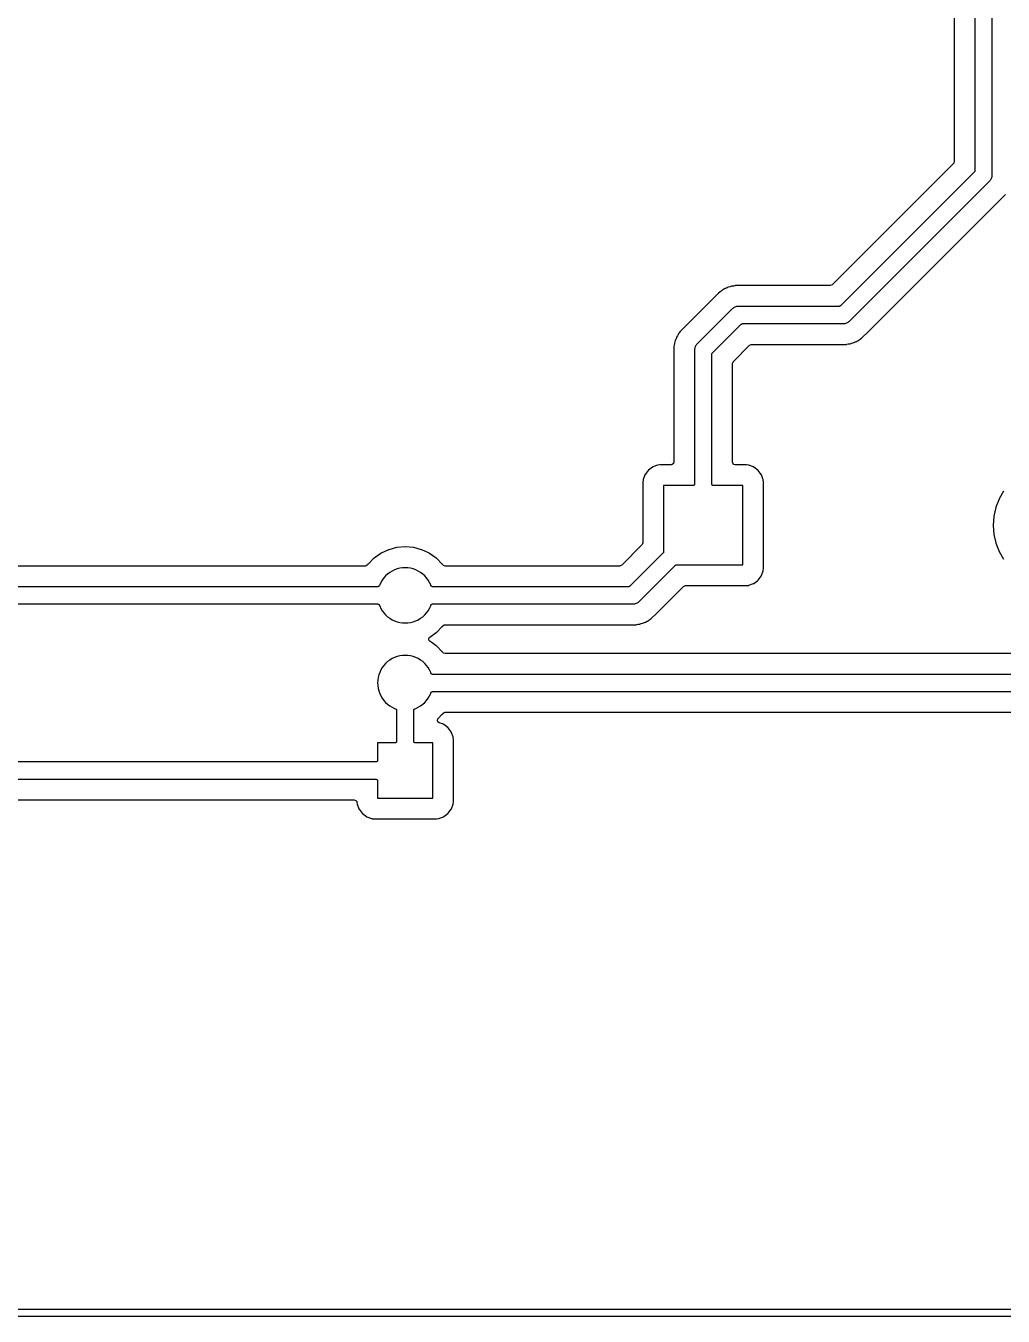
# Model space of a CAD drawing. Header units: metres. Extents: x -562 to 687, y -412 to 337.
# Drawn here: x -278.9 to 4.3, y -411.6 to -37.5 of the extents above; entities that cross this region are included whole.
import ezdxf

# ---------------------------------------------------------------- set-up
doc = ezdxf.new("R2010")
doc.units = ezdxf.units.M

msp = doc.modelspace()

# ---------------------------------------------------------------- linework, layer by layer
for points in [[(-560.13, 333.75), (-560.13, -408.85), (-560.06, -409.18), (-559.78, -409.5), (-559.32, -409.64), (683.17, -409.64), (683.51, -409.57), (683.83, -409.29), (683.97, -408.83), (683.98, -402.45), (685.36, 333.76), (685.29, 334.1), (685.01, 334.42), (684.55, 334.56), (-559.34, 334.56), (-559.68, 334.49), (-560, 334.21), (-560.13, 333.75)], [(-325.06, -205.16), (-176.92, -205.16), (-176.91, -205.16), (-176.89, -205.16), (-176.88, -205.16), (-176.87, -205.16), (-176.86, -205.16), (-176.85, -205.17), (-176.83, -205.17), (-176.82, -205.17), (-176.81, -205.17), (-176.8, -205.18), (-176.79, -205.18), (-176.78, -205.18), (-176.77, -205.18), (-176.75, -205.19), (-176.74, -205.19), (-176.73, -205.2), (-176.72, -205.2), (-176.71, -205.21), (-176.7, -205.21), (-176.69, -205.22), (-176.68, -205.22), (-176.67, -205.23), (-176.66, -205.23), (-176.65, -205.24), (-176.64, -205.25), (-176.63, -205.25), (-176.62, -205.26), (-176.61, -205.27), (-176.6, -205.27), (-176.59, -205.28), (-176.58, -205.29), (-176.57, -205.3), (-176.57, -205.31), (-176.56, -205.31), (-176.55, -205.32), (-176.54, -205.33), (-176.53, -205.34), (-176.53, -205.35), (-176.52, -205.36), (-176.51, -205.37), (-176.51, -205.38), (-176.5, -205.39), (-176.49, -205.4), (-176.49, -205.41), (-176.48, -205.42), (-176.47, -205.43), (-176.47, -205.44), (-176.46, -205.45), (-176.46, -205.46), (-176.45, -205.47), (-176.45, -205.48), (-176.45, -205.49), (-176.36, -205.72), (-176.03, -206.43), (-175.63, -207.1), (-175.16, -207.73), (-174.63, -208.32), (-174.05, -208.84), (-173.42, -209.31), (-172.74, -209.71), (-172.04, -210.05), (-171.3, -210.31), (-170.53, -210.51), (-169.76, -210.62), (-168.97, -210.66), (-168.19, -210.62), (-167.41, -210.51), (-166.65, -210.31), (-165.91, -210.05), (-165.2, -209.71), (-164.53, -209.31), (-163.9, -208.84), (-163.32, -208.32), (-162.79, -207.73), (-162.32, -207.1), (-161.92, -206.43), (-161.58, -205.72), (-161.5, -205.49), (-161.5, -205.48), (-161.49, -205.47), (-161.49, -205.46), (-161.48, -205.45), (-161.48, -205.44), (-161.47, -205.43), (-161.47, -205.42), (-161.46, -205.41), (-161.46, -205.4), (-161.45, -205.39), (-161.44, -205.38), (-161.44, -205.37), (-161.43, -205.36), (-161.42, -205.35), (-161.41, -205.34), (-161.41, -205.33), (-161.4, -205.32), (-161.39, -205.31), (-161.38, -205.31), (-161.37, -205.3), (-161.37, -205.29), (-161.36, -205.28), (-161.35, -205.27), (-161.34, -205.27), (-161.33, -205.26), (-161.32, -205.25), (-161.31, -205.25), (-161.3, -205.24), (-161.29, -205.23), (-161.28, -205.23), (-161.27, -205.22), (-161.26, -205.22), (-161.25, -205.21), (-161.24, -205.21), (-161.23, -205.2), (-161.22, -205.2), (-161.2, -205.19), (-161.19, -205.19), (-161.18, -205.18), (-161.17, -205.18), (-161.16, -205.18), (-161.15, -205.18), (-161.14, -205.17), (-161.12, -205.17), (-161.11, -205.17), (-161.1, -205.17), (-161.09, -205.16), (-161.08, -205.16), (-161.07, -205.16), (-161.05, -205.16), (-161.04, -205.16), (-161.03, -205.16), (-102.95, -205.16), (-102.69, -205.15), (-102.45, -205.11), (-102.21, -205.05), (-101.98, -204.97), (-101.76, -204.87), (-101.54, -204.74), (-101.35, -204.59), (-101.16, -204.42), (-90.72, -193.99), (-90.71, -193.98), (-90.71, -193.97), (-90.7, -193.96), (-90.69, -193.95), (-90.68, -193.95), (-90.67, -193.94), (-90.66, -193.93), (-90.65, -193.92), (-90.64, -193.92), (-90.63, -193.91), (-90.62, -193.9), (-90.6, -193.9), (-90.59, -193.89), (-90.58, -193.89), (-90.57, -193.88), (-90.56, -193.88), (-90.55, -193.87), (-90.54, -193.87), (-90.53, -193.87), (-90.51, -193.86), (-90.5, -193.86), (-90.49, -193.85), (-90.48, -193.85), (-90.47, -193.85), (-90.45, -193.85), (-90.44, -193.85), (-90.43, -193.84), (-90.42, -193.84), (-90.41, -193.84), (-90.39, -193.84), (-90.38, -193.84), (-90.37, -193.84), (-71.11, -193.84), (-71.11, -170.84), (-79.61, -170.84), (-79.62, -170.84), (-79.64, -170.84), (-79.65, -170.84), (-79.66, -170.84), (-79.67, -170.84), (-79.69, -170.83), (-79.7, -170.83), (-79.71, -170.83), (-79.72, -170.83), (-79.73, -170.83), (-79.75, -170.82), (-79.76, -170.82), (-79.77, -170.81), (-79.78, -170.81), (-79.79, -170.81), (-79.8, -170.8), (-79.82, -170.8), (-79.83, -170.79), (-79.84, -170.79), (-79.85, -170.78), (-79.86, -170.78), (-79.87, -170.77), (-79.88, -170.76), (-79.89, -170.76), (-79.9, -170.75), (-79.91, -170.74), (-79.92, -170.73), (-79.93, -170.73), (-79.94, -170.72), (-79.95, -170.71), (-79.96, -170.7), (-79.97, -170.69), (-79.97, -170.68), (-79.98, -170.68), (-79.99, -170.67), (-80, -170.66), (-80.01, -170.65), (-80.01, -170.64), (-80.02, -170.63), (-80.03, -170.62), (-80.03, -170.61), (-80.04, -170.6), (-80.05, -170.59), (-80.05, -170.58), (-80.06, -170.56), (-80.06, -170.55), (-80.07, -170.54), (-80.07, -170.53), (-80.08, -170.52), (-80.08, -170.51), (-80.09, -170.5), (-80.09, -170.49), (-80.09, -170.47), (-80.1, -170.46), (-80.1, -170.45), (-80.1, -170.44), (-80.11, -170.43), (-80.11, -170.41), (-80.11, -170.4), (-80.11, -170.39), (-80.11, -170.38), (-80.11, -170.36), (-80.11, -170.35), (-80.11, -170.34), (-80.11, -132.78), (-80.11, -132.77), (-80.11, -132.76), (-80.11, -132.75), (-80.11, -132.73), (-80.11, -132.72), (-80.11, -132.71), (-80.11, -132.7), (-80.1, -132.69), (-80.1, -132.67), (-80.1, -132.66), (-80.09, -132.65), (-80.09, -132.64), (-80.09, -132.63), (-80.08, -132.61), (-80.08, -132.6), (-80.07, -132.59), (-80.07, -132.58), (-80.06, -132.57), (-80.06, -132.56), (-80.05, -132.55), (-80.05, -132.54), (-80.04, -132.53), (-80.03, -132.52), (-80.03, -132.51), (-80.02, -132.5), (-80.01, -132.49), (-80.01, -132.48), (-80, -132.47), (-79.99, -132.46), (-79.98, -132.45), (-79.97, -132.44), (-79.97, -132.43), (-71.56, -124.03), (-71.56, -124.02), (-71.55, -124.01), (-71.54, -124), (-71.53, -123.99), (-71.52, -123.99), (-71.51, -123.98), (-71.5, -123.97), (-71.49, -123.97), (-71.48, -123.96), (-71.47, -123.95), (-71.46, -123.95), (-71.45, -123.94), (-71.44, -123.93), (-71.42, -123.93), (-71.41, -123.92), (-71.4, -123.92), (-71.39, -123.92), (-71.38, -123.91), (-71.37, -123.91), (-71.36, -123.9), (-71.34, -123.9), (-71.33, -123.9), (-71.32, -123.89), (-71.31, -123.89), (-71.3, -123.89), (-71.28, -123.89), (-71.27, -123.89), (-71.26, -123.88), (-71.25, -123.88), (-71.24, -123.88), (-71.22, -123.88), (-71.21, -123.88), (-41.99, -123.88), (-41.73, -123.87), (-41.49, -123.83), (-41.25, -123.77), (-41.02, -123.69), (-40.8, -123.59), (-40.58, -123.46), (-40.39, -123.31), (-40.2, -123.14), (0.43, -82.52), (0.6, -82.33), (0.75, -82.13), (0.87, -81.92), (0.98, -81.7), (1.06, -81.47), (1.12, -81.23), (1.15, -80.99), (1.17, -80.73), (1.17, 31.01)], [(-3.84, 29.78), (-3.84, -79.5), (-3.84, -79.51), (-3.84, -79.52), (-3.84, -79.53), (-3.84, -79.55), (-3.84, -79.56), (-3.84, -79.57), (-3.84, -79.58), (-3.85, -79.59), (-3.85, -79.61), (-3.85, -79.62), (-3.85, -79.63), (-3.86, -79.64), (-3.86, -79.65), (-3.86, -79.67), (-3.87, -79.68), (-3.87, -79.69), (-3.88, -79.7), (-3.88, -79.71), (-3.89, -79.72), (-3.89, -79.73), (-3.9, -79.74), (-3.91, -79.75), (-3.91, -79.76), (-3.92, -79.77), (-3.93, -79.78), (-3.93, -79.79), (-3.94, -79.8), (-3.95, -79.81), (-3.96, -79.82), (-3.96, -79.83), (-3.97, -79.84), (-3.98, -79.85), (-42.86, -118.73), (-42.87, -118.74), (-42.88, -118.75), (-42.89, -118.76), (-42.9, -118.77), (-42.91, -118.77), (-42.92, -118.78), (-42.93, -118.79), (-42.94, -118.79), (-42.95, -118.8), (-42.96, -118.81), (-42.97, -118.81), (-42.98, -118.82), (-42.99, -118.83), (-43, -118.83), (-43.01, -118.84), (-43.03, -118.84), (-43.04, -118.84), (-43.05, -118.85), (-43.06, -118.85), (-43.07, -118.86), (-43.08, -118.86), (-43.1, -118.86), (-43.11, -118.87), (-43.12, -118.87), (-43.13, -118.87), (-43.14, -118.87), (-43.16, -118.87), (-43.17, -118.88), (-43.18, -118.88), (-43.19, -118.88), (-43.2, -118.88), (-43.22, -118.88), (-72.44, -118.88), (-72.7, -118.89), (-72.94, -118.93), (-73.18, -118.99), (-73.41, -119.07), (-73.63, -119.17), (-73.84, -119.3), (-74.04, -119.45), (-74.23, -119.62), (-84.37, -129.76), (-84.55, -129.95), (-84.69, -130.15), (-84.82, -130.36), (-84.87, -130.46), (-84.92, -130.58), (-85.01, -130.81), (-85.07, -131.05), (-85.1, -131.29), (-85.12, -131.55), (-85.12, -170.34), (-85.12, -170.35), (-85.12, -170.36), (-85.12, -170.38), (-85.12, -170.39), (-85.12, -170.4), (-85.12, -170.41), (-85.12, -170.43), (-85.13, -170.44), (-85.13, -170.45), (-85.13, -170.46), (-85.13, -170.47), (-85.14, -170.49), (-85.14, -170.5), (-85.14, -170.51), (-85.15, -170.52), (-85.15, -170.53), (-85.16, -170.54), (-85.16, -170.55), (-85.17, -170.56), (-85.17, -170.58), (-85.18, -170.59), (-85.19, -170.6), (-85.19, -170.61), (-85.2, -170.62), (-85.21, -170.63), (-85.21, -170.64), (-85.22, -170.65), (-85.23, -170.66), (-85.24, -170.67), (-85.24, -170.68), (-85.25, -170.68), (-85.26, -170.69), (-85.27, -170.7), (-85.28, -170.71), (-85.29, -170.72), (-85.3, -170.73), (-85.31, -170.73), (-85.32, -170.74), (-85.33, -170.75), (-85.34, -170.76), (-85.35, -170.76), (-85.36, -170.77), (-85.37, -170.78), (-85.38, -170.78), (-85.39, -170.79), (-85.4, -170.79), (-85.41, -170.8), (-85.42, -170.8), (-85.44, -170.81), (-85.45, -170.81), (-85.46, -170.81), (-85.47, -170.82), (-85.48, -170.82), (-85.49, -170.83), (-85.51, -170.83), (-85.52, -170.83), (-85.53, -170.83), (-85.54, -170.83), (-85.55, -170.84), (-85.57, -170.84), (-85.58, -170.84), (-85.59, -170.84), (-85.6, -170.84), (-85.62, -170.84), (-94.11, -170.84), (-94.11, -190.1), (-94.11, -190.11), (-94.11, -190.12), (-94.12, -190.13), (-94.12, -190.14), (-94.12, -190.16), (-94.12, -190.17), (-94.12, -190.18), (-94.12, -190.19), (-94.13, -190.2), (-94.13, -190.22), (-94.13, -190.23), (-94.14, -190.24), (-94.14, -190.25), (-94.14, -190.26), (-94.15, -190.28), (-94.15, -190.29), (-94.16, -190.3), (-94.16, -190.31), (-94.17, -190.32), (-94.17, -190.33), (-94.18, -190.34), (-94.19, -190.35), (-94.19, -190.36), (-94.2, -190.37), (-94.21, -190.38), (-94.21, -190.39), (-94.22, -190.4), (-94.23, -190.41), (-94.24, -190.42), (-94.24, -190.43), (-94.25, -190.44), (-94.26, -190.45), (-103.82, -200.01), (-103.83, -200.02), (-103.84, -200.03), (-103.85, -200.04), (-103.86, -200.05), (-103.87, -200.05), (-103.88, -200.06), (-103.89, -200.07), (-103.9, -200.07), (-103.91, -200.08), (-103.92, -200.09), (-103.93, -200.09), (-103.94, -200.1), (-103.95, -200.11), (-103.96, -200.11), (-103.97, -200.12), (-103.99, -200.12), (-104, -200.12), (-104.01, -200.13), (-104.02, -200.13), (-104.03, -200.14), (-104.04, -200.14), (-104.06, -200.14), (-104.07, -200.15), (-104.08, -200.15), (-104.09, -200.15), (-104.1, -200.15), (-104.12, -200.15), (-104.13, -200.16), (-104.14, -200.16), (-104.15, -200.16), (-104.16, -200.16), (-104.18, -200.16), (-161.03, -200.16), (-161.04, -200.16), (-161.05, -200.16), (-161.07, -200.16), (-161.08, -200.16), (-161.09, -200.16), (-161.1, -200.15), (-161.11, -200.15), (-161.12, -200.15), (-161.14, -200.15), (-161.15, -200.14), (-161.16, -200.14), (-161.17, -200.14), (-161.18, -200.14), (-161.19, -200.13), (-161.2, -200.13), (-161.22, -200.12), (-161.23, -200.12), (-161.24, -200.11), (-161.25, -200.11), (-161.26, -200.1), (-161.27, -200.1), (-161.28, -200.09), (-161.29, -200.09), (-161.3, -200.08), (-161.31, -200.07), (-161.32, -200.07), (-161.33, -200.06), (-161.34, -200.05), (-161.35, -200.05), (-161.36, -200.04), (-161.37, -200.03), (-161.37, -200.02), (-161.38, -200.01), (-161.39, -200.01), (-161.4, -200), (-161.41, -199.99), (-161.41, -199.98), (-161.42, -199.97), (-161.43, -199.96), (-161.44, -199.95), (-161.44, -199.94), (-161.45, -199.93), (-161.46, -199.92), (-161.46, -199.91), (-161.47, -199.9), (-161.47, -199.89), (-161.48, -199.88), (-161.48, -199.87), (-161.49, -199.86), (-161.49, -199.85), (-161.5, -199.84), (-161.5, -199.83), (-161.58, -199.6), (-161.92, -198.89), (-162.32, -198.22), (-162.79, -197.59), (-163.32, -197), (-163.9, -196.48), (-164.53, -196.01), (-165.2, -195.61), (-165.91, -195.27), (-166.65, -195.01), (-167.41, -194.81), (-168.19, -194.7), (-168.97, -194.66), (-169.76, -194.7), (-170.53, -194.81), (-171.3, -195.01), (-172.04, -195.27), (-172.74, -195.61), (-173.42, -196.01), (-174.05, -196.48), (-174.63, -197), (-175.16, -197.59), (-175.63, -198.22), (-176.03, -198.89), (-176.36, -199.6), (-176.45, -199.83), (-176.45, -199.84), (-176.45, -199.85), (-176.46, -199.86), (-176.46, -199.87), (-176.47, -199.88), (-176.47, -199.89), (-176.48, -199.9), (-176.49, -199.91), (-176.49, -199.92), (-176.5, -199.93), (-176.51, -199.94), (-176.51, -199.95), (-176.52, -199.96), (-176.53, -199.97), (-176.53, -199.98), (-176.54, -199.99), (-176.55, -200), (-176.56, -200.01), (-176.57, -200.01), (-176.57, -200.02), (-176.58, -200.03), (-176.59, -200.04), (-176.6, -200.05), (-176.61, -200.05), (-176.62, -200.06), (-176.63, -200.07), (-176.64, -200.07), (-176.65, -200.08), (-176.66, -200.09), (-176.67, -200.09), (-176.68, -200.1), (-176.69, -200.1), (-176.7, -200.11), (-176.71, -200.11), (-176.72, -200.12), (-176.73, -200.12), (-176.74, -200.13), (-176.75, -200.13), (-176.77, -200.14), (-176.78, -200.14), (-176.79, -200.14), (-176.8, -200.14), (-176.81, -200.15), (-176.82, -200.15), (-176.83, -200.15), (-176.85, -200.15), (-176.86, -200.16), (-176.87, -200.16), (-176.88, -200.16), (-176.89, -200.16), (-176.91, -200.16), (-176.92, -200.16), (-325.06, -200.16)], [(-9.84, 27.16), (-9.84, -76.84), (-9.99, -77.34), (-10.07, -77.45), (-45.23, -112.61), (-45.69, -112.86), (-45.83, -112.87), (-73.36, -112.87), (-73.37, -112.88), (-73.38, -112.88), (-73.4, -112.88), (-73.41, -112.88), (-73.43, -112.88), (-73.44, -112.88), (-73.45, -112.88), (-73.47, -112.89), (-73.53, -112.9), (-73.86, -112.98), (-73.9, -112.98), (-74.3, -113.03), (-74.32, -113.03), (-74.33, -113.03), (-74.34, -113.04), (-74.36, -113.04), (-74.37, -113.04), (-74.38, -113.05), (-74.4, -113.05), (-74.41, -113.05), (-74.79, -113.19), (-74.83, -113.2), (-75.23, -113.29), (-75.24, -113.29), (-75.25, -113.3), (-75.27, -113.3), (-75.28, -113.3), (-75.29, -113.31), (-75.31, -113.31), (-75.32, -113.32), (-75.33, -113.33), (-75.7, -113.5), (-75.73, -113.52), (-76.11, -113.65), (-76.12, -113.65), (-76.14, -113.66), (-76.15, -113.66), (-76.16, -113.67), (-76.17, -113.67), (-76.18, -113.68), (-76.19, -113.68), (-76.2, -113.69), (-76.2, -113.69), (-76.2, -113.69), (-76.21, -113.69), (-76.21, -113.7), (-76.22, -113.7), (-76.56, -113.91), (-76.59, -113.93), (-76.96, -114.11), (-76.97, -114.11), (-76.98, -114.12), (-76.99, -114.13), (-77.01, -114.14), (-77.02, -114.14), (-77.03, -114.15), (-77.04, -114.16), (-77.05, -114.17), (-77.37, -114.42), (-77.4, -114.44), (-77.74, -114.66), (-77.75, -114.66), (-77.76, -114.67), (-77.77, -114.68), (-77.78, -114.68), (-77.78, -114.68), (-77.79, -114.69), (-77.8, -114.7), (-77.82, -114.72), (-77.83, -114.73), (-78.15, -115.05), (-88.58, -125.47), (-88.58, -125.48), (-89.27, -126.16), (-89.28, -126.17), (-89.28, -126.18), (-89.29, -126.19), (-89.3, -126.21), (-89.31, -126.22), (-89.32, -126.23), (-89.33, -126.24), (-89.34, -126.25), (-89.55, -126.59), (-89.57, -126.63), (-89.83, -126.94), (-89.83, -126.95), (-89.84, -126.96), (-89.85, -126.98), (-89.86, -126.99), (-89.87, -127), (-89.87, -127.01), (-89.88, -127.02), (-89.89, -127.04), (-90.06, -127.4), (-90.08, -127.44), (-90.3, -127.78), (-90.3, -127.78), (-90.3, -127.79), (-90.3, -127.79), (-90.31, -127.8), (-90.31, -127.8), (-90.31, -127.81), (-90.32, -127.82), (-90.32, -127.83), (-90.33, -127.84), (-90.33, -127.85), (-90.34, -127.86), (-90.34, -127.87), (-90.34, -127.88), (-90.48, -128.26), (-90.49, -128.3), (-90.67, -128.66), (-90.67, -128.68), (-90.68, -128.69), (-90.68, -128.7), (-90.69, -128.71), (-90.69, -128.73), (-90.7, -128.74), (-90.7, -128.75), (-90.71, -128.77), (-90.79, -129.16), (-90.81, -129.2), (-90.94, -129.58), (-90.94, -129.6), (-90.95, -129.61), (-90.95, -129.62), (-90.96, -129.64), (-90.96, -129.65), (-90.96, -129.66), (-90.96, -129.68), (-90.96, -129.69), (-91.01, -130.09), (-91.02, -130.13), (-91.11, -130.53), (-91.11, -130.54), (-91.11, -130.55), (-91.11, -130.57), (-91.12, -130.58), (-91.12, -130.6), (-91.12, -130.61), (-91.12, -130.62), (-91.12, -130.64), (-91.12, -164.02), (-91.25, -164.48), (-91.57, -164.76), (-91.91, -164.83), (-95.09, -164.83), (-95.11, -164.84), (-95.13, -164.84), (-95.15, -164.84), (-95.15, -164.84), (-95.15, -164.84), (-95.74, -164.9), (-95.75, -164.9), (-95.76, -164.9), (-95.77, -164.91), (-95.78, -164.91), (-95.79, -164.91), (-95.8, -164.91), (-95.81, -164.91), (-95.82, -164.92), (-95.83, -164.92), (-95.84, -164.92), (-95.85, -164.93), (-95.86, -164.93), (-97.21, -165.43), (-97.22, -165.44), (-97.23, -165.44), (-97.24, -165.45), (-97.25, -165.45), (-97.26, -165.45), (-97.27, -165.46), (-97.28, -165.46), (-97.29, -165.47), (-97.29, -165.47), (-97.3, -165.48), (-97.31, -165.48), (-97.32, -165.49), (-97.34, -165.5), (-98.49, -166.36), (-98.5, -166.38), (-98.52, -166.39), (-98.53, -166.4), (-98.54, -166.41), (-98.54, -166.41), (-98.56, -166.42), (-98.57, -166.44), (-98.58, -166.45), (-98.59, -166.46), (-99.45, -167.62), (-99.46, -167.63), (-99.47, -167.64), (-99.48, -167.66), (-99.49, -167.67), (-99.49, -167.67), (-99.49, -167.68), (-99.5, -167.69), (-99.5, -167.7), (-99.5, -167.7), (-99.51, -167.71), (-99.51, -167.72), (-99.52, -167.73), (-99.52, -167.74), (-100.02, -169.09), (-100.03, -169.1), (-100.03, -169.11), (-100.03, -169.12), (-100.04, -169.13), (-100.04, -169.14), (-100.04, -169.15), (-100.04, -169.16), (-100.05, -169.17), (-100.05, -169.18), (-100.05, -169.19), (-100.05, -169.2), (-100.05, -169.21), (-100.12, -169.81), (-100.12, -169.82), (-100.12, -169.83), (-100.12, -169.83), (-100.12, -169.84), (-100.12, -169.84), (-100.12, -169.85), (-100.12, -169.86), (-100.12, -187.44), (-100.27, -187.94), (-100.35, -188.05), (-106.19, -193.89), (-106.65, -194.14), (-106.79, -194.15), (-157.38, -194.15), (-157.86, -194.01), (-158.08, -193.8), (-158.18, -193.66), (-158.19, -193.65), (-158.19, -193.64), (-158.2, -193.63), (-158.21, -193.62), (-158.21, -193.62), (-158.22, -193.61), (-158.23, -193.6), (-158.24, -193.59), (-159.91, -191.92), (-159.91, -191.91), (-159.92, -191.91), (-159.93, -191.9), (-159.94, -191.89), (-159.94, -191.89), (-159.95, -191.88), (-159.96, -191.87), (-159.97, -191.87), (-159.97, -191.87), (-159.97, -191.87), (-159.97, -191.87), (-159.97, -191.87), (-159.97, -191.87), (-161.91, -190.51), (-161.92, -190.5), (-161.94, -190.49), (-161.96, -190.48), (-161.97, -190.47), (-161.97, -190.47), (-161.98, -190.47), (-161.98, -190.47), (-161.98, -190.47), (-161.98, -190.47), (-162.44, -190.26), (-164.13, -189.47), (-164.14, -189.46), (-164.15, -189.46), (-164.16, -189.45), (-164.16, -189.45), (-164.17, -189.45), (-164.18, -189.45), (-164.2, -189.44), (-164.21, -189.44), (-166.49, -188.83), (-166.5, -188.82), (-166.51, -188.82), (-166.51, -188.82), (-166.52, -188.82), (-166.52, -188.82), (-166.54, -188.82), (-166.55, -188.81), (-166.56, -188.81), (-166.58, -188.81), (-168.93, -188.61), (-168.94, -188.6), (-168.95, -188.6), (-168.96, -188.6), (-168.97, -188.6), (-168.97, -188.6), (-168.98, -188.6), (-169, -188.6), (-169.01, -188.6), (-169.02, -188.61), (-171.37, -188.81), (-171.39, -188.81), (-171.4, -188.81), (-171.41, -188.82), (-171.43, -188.82), (-171.43, -188.82), (-171.43, -188.82), (-171.44, -188.82), (-171.45, -188.82), (-171.46, -188.83), (-173.74, -189.44), (-173.75, -189.44), (-173.76, -189.44), (-173.77, -189.45), (-173.78, -189.45), (-173.79, -189.45), (-173.8, -189.46), (-173.8, -189.46), (-173.81, -189.46), (-173.81, -189.46), (-173.82, -189.46), (-173.82, -189.47), (-173.82, -189.47), (-173.82, -189.47), (-175.96, -190.47), (-175.97, -190.47), (-175.97, -190.47), (-175.97, -190.47), (-175.98, -190.47), (-175.98, -190.47), (-175.99, -190.48), (-176.01, -190.49), (-176.02, -190.5), (-176.04, -190.51), (-177.97, -191.87), (-177.98, -191.87), (-177.99, -191.88), (-178, -191.89), (-178.01, -191.89), (-178.02, -191.9), (-178.03, -191.91), (-178.03, -191.91), (-178.04, -191.92), (-179.71, -193.59), (-179.72, -193.6), (-179.73, -193.61), (-179.73, -193.62), (-179.74, -193.62), (-179.75, -193.63), (-179.76, -193.64), (-179.76, -193.65), (-179.77, -193.66), (-179.85, -193.78), (-180.25, -194.1), (-180.55, -194.15), (-321.78, -194.15)], [(91.05, -219.55), (-157.38, -219.55), (-157.86, -219.41), (-158.08, -219.2), (-158.18, -219.06), (-158.19, -219.05), (-158.19, -219.04), (-158.2, -219.03), (-158.2, -219.03), (-158.2, -219.03), (-158.21, -219.02), (-158.22, -219.01), (-158.23, -219), (-158.24, -218.99), (-159.91, -217.32), (-159.91, -217.31), (-159.92, -217.31), (-159.93, -217.3), (-159.94, -217.29), (-159.95, -217.29), (-159.96, -217.28), (-159.96, -217.27), (-159.97, -217.27), (-161.19, -216.41), (-161.77, -216.01), (-162.07, -215.63), (-162.11, -215.23), (-161.91, -214.82), (-161.81, -214.74), (-159.97, -213.45), (-159.96, -213.45), (-159.96, -213.44), (-159.95, -213.43), (-159.94, -213.43), (-159.93, -213.42), (-159.92, -213.41), (-159.91, -213.41), (-159.91, -213.4), (-158.24, -211.73), (-158.23, -211.72), (-158.22, -211.71), (-158.21, -211.7), (-158.21, -211.7), (-158.2, -211.69), (-158.19, -211.68), (-158.19, -211.67), (-158.18, -211.66), (-158.09, -211.54), (-157.7, -211.22), (-157.4, -211.17), (-102.03, -211.17), (-102.02, -211.16), (-102, -211.16), (-101.99, -211.16), (-101.98, -211.16), (-101.96, -211.16), (-101.95, -211.16), (-101.93, -211.16), (-101.92, -211.15), (-101.53, -211.06), (-101.49, -211.06), (-101.09, -211.01), (-101.07, -211.01), (-101.06, -211.01), (-101.04, -211), (-101.03, -211), (-101.02, -211), (-101, -210.99), (-100.99, -210.99), (-100.98, -210.99), (-100.6, -210.85), (-100.56, -210.84), (-100.16, -210.75), (-100.15, -210.75), (-100.13, -210.74), (-100.12, -210.74), (-100.11, -210.74), (-100.1, -210.73), (-100.08, -210.73), (-100.07, -210.72), (-100.06, -210.71), (-99.69, -210.54), (-99.65, -210.52), (-99.27, -210.39), (-99.26, -210.39), (-99.25, -210.38), (-99.23, -210.37), (-99.22, -210.37), (-99.21, -210.36), (-99.2, -210.36), (-99.18, -210.35), (-99.17, -210.34), (-98.83, -210.13), (-98.79, -210.11), (-98.43, -209.93), (-98.42, -209.93), (-98.41, -209.92), (-98.39, -209.91), (-98.38, -209.9), (-98.37, -209.9), (-98.36, -209.89), (-98.35, -209.88), (-98.34, -209.87), (-98.02, -209.62), (-97.99, -209.6), (-97.65, -209.38), (-97.63, -209.37), (-97.62, -209.37), (-97.61, -209.36), (-97.6, -209.35), (-97.59, -209.34), (-97.58, -209.33), (-97.57, -209.32), (-97.56, -209.31), (-96.28, -208.04), (-96.28, -208.04), (-88.36, -200.11), (-87.9, -199.86), (-87.76, -199.84), (-70.14, -199.84), (-70.12, -199.84), (-70.11, -199.84), (-70.1, -199.84), (-70.08, -199.84), (-69.49, -199.78), (-69.48, -199.78), (-69.47, -199.78), (-69.45, -199.77), (-69.44, -199.77), (-69.43, -199.77), (-69.42, -199.77), (-69.41, -199.77), (-69.4, -199.76), (-69.39, -199.76), (-69.38, -199.76), (-69.37, -199.75), (-69.36, -199.75), (-68.02, -199.25), (-68, -199.24), (-67.99, -199.24), (-67.98, -199.23), (-67.97, -199.23), (-67.96, -199.22), (-67.95, -199.22), (-67.94, -199.21), (-67.93, -199.2), (-67.92, -199.2), (-67.91, -199.19), (-67.9, -199.19), (-67.89, -199.18), (-66.74, -198.32), (-66.73, -198.31), (-66.72, -198.3), (-66.71, -198.29), (-66.7, -198.29), (-66.69, -198.28), (-66.68, -198.27), (-66.68, -198.26), (-66.67, -198.25), (-66.66, -198.24), (-66.65, -198.23), (-66.65, -198.22), (-66.64, -198.22), (-65.78, -197.06), (-65.77, -197.05), (-65.76, -197.04), (-65.76, -197.03), (-65.75, -197.02), (-65.74, -197.01), (-65.74, -197), (-65.73, -196.99), (-65.73, -196.98), (-65.72, -196.97), (-65.72, -196.96), (-65.71, -196.95), (-65.71, -196.94), (-65.2, -195.59), (-65.2, -195.58), (-65.2, -195.57), (-65.19, -195.56), (-65.19, -195.55), (-65.19, -195.54), (-65.19, -195.53), (-65.18, -195.52), (-65.18, -195.51), (-65.18, -195.5), (-65.18, -195.49), (-65.18, -195.48), (-65.18, -195.47), (-65.11, -194.87), (-65.11, -194.86), (-65.11, -194.85), (-65.11, -194.83), (-65.11, -194.82), (-65.11, -169.86), (-65.11, -169.85), (-65.11, -169.83), (-65.11, -169.82), (-65.11, -169.81), (-65.18, -169.21), (-65.18, -169.2), (-65.18, -169.19), (-65.18, -169.18), (-65.18, -169.17), (-65.18, -169.16), (-65.19, -169.15), (-65.19, -169.14), (-65.19, -169.13), (-65.19, -169.12), (-65.2, -169.11), (-65.2, -169.1), (-65.2, -169.09), (-65.3, -168.83), (-65.71, -167.74), (-65.71, -167.73), (-65.71, -167.72), (-65.72, -167.71), (-65.72, -167.7), (-65.73, -167.7), (-65.73, -167.69), (-65.74, -167.68), (-65.74, -167.67), (-65.74, -167.67), (-65.75, -167.66), (-65.76, -167.64), (-65.77, -167.63), (-65.78, -167.62), (-66.64, -166.46), (-66.65, -166.45), (-66.66, -166.44), (-66.67, -166.42), (-66.68, -166.41), (-66.68, -166.41), (-66.7, -166.4), (-66.71, -166.39), (-66.72, -166.38), (-66.74, -166.36), (-67.89, -165.5), (-67.9, -165.49), (-67.92, -165.48), (-67.93, -165.48), (-67.94, -165.47), (-67.94, -165.47), (-67.95, -165.46), (-67.96, -165.46), (-67.97, -165.45), (-67.98, -165.45), (-67.99, -165.45), (-68, -165.44), (-68.01, -165.44), (-68.02, -165.43), (-69.36, -164.93), (-69.37, -164.93), (-69.38, -164.93), (-69.39, -164.92), (-69.4, -164.92), (-69.41, -164.92), (-69.43, -164.91), (-69.44, -164.91), (-69.45, -164.91), (-69.46, -164.91), (-69.47, -164.9), (-69.49, -164.9), (-70.08, -164.84), (-70.09, -164.84), (-70.1, -164.84), (-70.11, -164.84), (-70.12, -164.84), (-70.14, -164.83), (-73.3, -164.83), (-73.76, -164.7), (-74.04, -164.38), (-74.11, -164.04), (-74.11, -135.44), (-73.96, -134.94), (-73.87, -134.83), (-69.2, -130.15), (-68.74, -129.9), (-68.6, -129.89), (-41.07, -129.89), (-41.06, -129.88), (-41.04, -129.88), (-41.03, -129.88), (-41.02, -129.88), (-41, -129.88), (-40.99, -129.88), (-40.97, -129.88), (-40.96, -129.87), (-40.57, -129.78), (-40.53, -129.78), (-40.13, -129.73), (-40.11, -129.73), (-40.1, -129.73), (-40.08, -129.72), (-40.07, -129.72), (-40.06, -129.72), (-40.04, -129.71), (-40.03, -129.71), (-40.02, -129.71), (-39.64, -129.57), (-39.6, -129.56), (-39.2, -129.47), (-39.19, -129.47), (-39.17, -129.46), (-39.16, -129.46), (-39.15, -129.46), (-39.14, -129.45), (-39.12, -129.45), (-39.11, -129.44), (-39.1, -129.43), (-38.73, -129.26), (-38.69, -129.24), (-38.31, -129.11), (-38.3, -129.11), (-38.29, -129.1), (-38.27, -129.09), (-38.26, -129.09), (-38.25, -129.08), (-38.24, -129.08), (-38.22, -129.07), (-38.21, -129.06), (-37.87, -128.85), (-37.83, -128.83), (-37.47, -128.65), (-37.46, -128.65), (-37.45, -128.64), (-37.43, -128.63), (-37.42, -128.62), (-37.41, -128.62), (-37.4, -128.61), (-37.39, -128.6), (-37.38, -128.59), (-37.06, -128.34), (-37.03, -128.32), (-36.69, -128.1), (-36.67, -128.09), (-36.66, -128.09), (-36.65, -128.08), (-36.64, -128.07), (-36.63, -128.06), (-36.62, -128.05), (-36.61, -128.04), (-36.6, -128.03), (-34.74, -126.17), (-34.74, -126.17), (-12.48, -103.91), (5, -86.44)], [(4.46, -172.48), (3.19, -174.69), (3.18, -174.7), (3.18, -174.71), (3.18, -174.72), (3.17, -174.72), (3.17, -174.73), (3.16, -174.74), (3.16, -174.75), (3.16, -174.76), (2.23, -177.13), (2.22, -177.14), (2.22, -177.15), (2.21, -177.16), (2.21, -177.18), (2.21, -177.18), (2.21, -177.18), (2.21, -177.19), (2.21, -177.2), (2.2, -177.2), (1.64, -179.69), (1.63, -179.7), (1.63, -179.71), (1.63, -179.71), (1.63, -179.72), (1.63, -179.73), (1.63, -179.74), (1.63, -179.75), (1.63, -179.76), (1.43, -182.3), (1.43, -182.31), (1.43, -182.32), (1.43, -182.33), (1.43, -182.34), (1.43, -182.34), (1.43, -182.35), (1.43, -182.36), (1.43, -182.37), (1.43, -182.38), (1.63, -184.92), (1.63, -184.93), (1.63, -184.94), (1.63, -184.95), (1.63, -184.96), (1.63, -184.97), (1.63, -184.98), (1.64, -184.99), (1.64, -184.99), (1.64, -184.99), (2.2, -187.48), (2.21, -187.49), (2.21, -187.5), (2.21, -187.5), (2.21, -187.51), (2.22, -187.52), (2.22, -187.53), (2.22, -187.54), (2.23, -187.55), (3.16, -189.92), (3.16, -189.93), (3.16, -189.94), (3.17, -189.95), (3.17, -189.96), (3.18, -189.96), (3.18, -189.97), (3.18, -189.98), (3.19, -189.99), (4.46, -192.2)], [(94.68, -225.56), (-161.03, -225.56), (-161.04, -225.56), (-161.05, -225.56), (-161.07, -225.56), (-161.08, -225.56), (-161.09, -225.56), (-161.1, -225.55), (-161.11, -225.55), (-161.12, -225.55), (-161.14, -225.55), (-161.15, -225.54), (-161.16, -225.54), (-161.17, -225.54), (-161.18, -225.54), (-161.19, -225.53), (-161.2, -225.53), (-161.22, -225.52), (-161.23, -225.52), (-161.24, -225.51), (-161.25, -225.51), (-161.26, -225.5), (-161.27, -225.5), (-161.28, -225.49), (-161.29, -225.49), (-161.3, -225.48), (-161.31, -225.47), (-161.32, -225.47), (-161.33, -225.46), (-161.34, -225.45), (-161.35, -225.45), (-161.36, -225.44), (-161.37, -225.43), (-161.37, -225.42), (-161.38, -225.41), (-161.39, -225.41), (-161.4, -225.4), (-161.41, -225.39), (-161.41, -225.38), (-161.42, -225.37), (-161.43, -225.36), (-161.44, -225.35), (-161.44, -225.34), (-161.45, -225.33), (-161.46, -225.32), (-161.46, -225.31), (-161.47, -225.3), (-161.47, -225.29), (-161.48, -225.28), (-161.48, -225.27), (-161.49, -225.26), (-161.49, -225.25), (-161.5, -225.24), (-161.5, -225.23), (-161.58, -225), (-161.92, -224.29), (-162.32, -223.62), (-162.79, -222.99), (-163.32, -222.4), (-163.9, -221.88), (-164.53, -221.41), (-165.2, -221.01), (-165.91, -220.67), (-166.65, -220.41), (-167.41, -220.21), (-168.19, -220.1), (-168.97, -220.06), (-169.76, -220.1), (-170.53, -220.21), (-171.3, -220.41), (-172.04, -220.67), (-172.74, -221.01), (-173.42, -221.41), (-174.05, -221.88), (-174.63, -222.4), (-175.16, -222.99), (-175.63, -223.62), (-176.03, -224.29), (-176.36, -225), (-176.63, -225.74), (-176.82, -226.5), (-176.93, -227.28), (-176.97, -228.06), (-176.93, -228.84), (-176.82, -229.62), (-176.63, -230.38), (-176.36, -231.12), (-176.03, -231.83), (-175.63, -232.5), (-175.16, -233.13), (-174.63, -233.72), (-174.05, -234.24), (-173.42, -234.71), (-172.74, -235.11), (-172.04, -235.45), (-171.81, -235.53), (-171.8, -235.54), (-171.78, -235.54), (-171.77, -235.55), (-171.76, -235.55), (-171.75, -235.56), (-171.74, -235.56), (-171.73, -235.57), (-171.72, -235.57), (-171.71, -235.58), (-171.7, -235.58), (-171.69, -235.59), (-171.68, -235.6), (-171.67, -235.6), (-171.66, -235.61), (-171.65, -235.62), (-171.65, -235.63), (-171.64, -235.64), (-171.63, -235.64), (-171.62, -235.65), (-171.61, -235.66), (-171.6, -235.67), (-171.6, -235.68), (-171.59, -235.69), (-171.58, -235.7), (-171.57, -235.71), (-171.57, -235.71), (-171.56, -235.72), (-171.55, -235.73), (-171.55, -235.74), (-171.54, -235.75), (-171.54, -235.77), (-171.53, -235.78), (-171.52, -235.79), (-171.52, -235.8), (-171.52, -235.81), (-171.51, -235.82), (-171.51, -235.83), (-171.5, -235.84), (-171.5, -235.85), (-171.5, -235.86), (-171.49, -235.87), (-171.49, -235.89), (-171.49, -235.9), (-171.48, -235.91), (-171.48, -235.92), (-171.48, -235.93), (-171.48, -235.94), (-171.48, -235.96), (-171.48, -235.97), (-171.48, -235.98), (-171.48, -235.99), (-171.48, -236), (-171.48, -244.96), (-171.48, -244.97), (-171.48, -244.98), (-171.48, -245), (-171.48, -245.01), (-171.48, -245.02), (-171.48, -245.03), (-171.48, -245.05), (-171.49, -245.06), (-171.49, -245.07), (-171.49, -245.08), (-171.49, -245.09), (-171.5, -245.11), (-171.5, -245.12), (-171.5, -245.13), (-171.51, -245.14), (-171.51, -245.15), (-171.52, -245.16), (-171.52, -245.17), (-171.53, -245.18), (-171.53, -245.2), (-171.54, -245.21), (-171.55, -245.22), (-171.55, -245.23), (-171.56, -245.24), (-171.57, -245.25), (-171.57, -245.26), (-171.58, -245.27), (-171.59, -245.28), (-171.6, -245.29), (-171.6, -245.3), (-171.61, -245.3), (-171.62, -245.31), (-171.63, -245.32), (-171.64, -245.33), (-171.65, -245.34), (-171.66, -245.35), (-171.67, -245.35), (-171.68, -245.36), (-171.69, -245.37), (-171.7, -245.38), (-171.71, -245.38), (-171.72, -245.39), (-171.73, -245.4), (-171.74, -245.4), (-171.75, -245.41), (-171.76, -245.41), (-171.77, -245.42), (-171.78, -245.42), (-171.8, -245.43), (-171.81, -245.43), (-171.82, -245.43), (-171.83, -245.44), (-171.84, -245.44), (-171.85, -245.45), (-171.87, -245.45), (-171.88, -245.45), (-171.89, -245.45), (-171.9, -245.45), (-171.91, -245.46), (-171.93, -245.46), (-171.94, -245.46), (-171.95, -245.46), (-171.96, -245.46), (-171.98, -245.46), (-176.97, -245.46), (-176.97, -250.46), (-176.97, -250.47), (-176.97, -250.48), (-176.98, -250.5), (-176.98, -250.51), (-176.98, -250.52), (-176.98, -250.53), (-176.98, -250.54), (-176.98, -250.56), (-176.99, -250.57), (-176.99, -250.58), (-176.99, -250.59), (-177, -250.6), (-177, -250.62), (-177, -250.63), (-177.01, -250.64), (-177.01, -250.65), (-177.02, -250.66), (-177.02, -250.67), (-177.03, -250.68), (-177.03, -250.69), (-177.04, -250.7), (-177.05, -250.72), (-177.05, -250.73), (-177.06, -250.74), (-177.07, -250.75), (-177.07, -250.76), (-177.08, -250.77), (-177.09, -250.78), (-177.1, -250.79), (-177.1, -250.79), (-177.11, -250.8), (-177.12, -250.81), (-177.13, -250.82), (-177.14, -250.83), (-177.15, -250.84), (-177.16, -250.85), (-177.17, -250.85), (-177.18, -250.86), (-177.19, -250.87), (-177.2, -250.87), (-177.21, -250.88), (-177.22, -250.89), (-177.23, -250.89), (-177.24, -250.9), (-177.25, -250.91), (-177.26, -250.91), (-177.27, -250.92), (-177.28, -250.92), (-177.29, -250.92), (-177.31, -250.93), (-177.32, -250.93), (-177.33, -250.94), (-177.34, -250.94), (-177.35, -250.94), (-177.36, -250.95), (-177.38, -250.95), (-177.39, -250.95), (-177.4, -250.95), (-177.41, -250.95), (-177.42, -250.96), (-177.44, -250.96), (-177.45, -250.96), (-177.46, -250.96), (-177.47, -250.96), (-325.06, -250.96)], [(-325.06, -255.96), (-177.47, -255.96), (-177.46, -255.96), (-177.45, -255.96), (-177.44, -255.96), (-177.42, -255.96), (-177.41, -255.97), (-177.4, -255.97), (-177.39, -255.97), (-177.38, -255.97), (-177.36, -255.97), (-177.35, -255.98), (-177.34, -255.98), (-177.33, -255.98), (-177.32, -255.99), (-177.31, -255.99), (-177.29, -256), (-177.28, -256), (-177.27, -256), (-177.26, -256.01), (-177.25, -256.01), (-177.24, -256.02), (-177.23, -256.03), (-177.22, -256.03), (-177.21, -256.04), (-177.2, -256.05), (-177.19, -256.05), (-177.18, -256.06), (-177.17, -256.07), (-177.16, -256.07), (-177.15, -256.08), (-177.14, -256.09), (-177.13, -256.1), (-177.12, -256.11), (-177.11, -256.12), (-177.1, -256.13), (-177.1, -256.13), (-177.09, -256.14), (-177.08, -256.15), (-177.07, -256.16), (-177.07, -256.17), (-177.06, -256.18), (-177.05, -256.19), (-177.05, -256.2), (-177.04, -256.22), (-177.03, -256.23), (-177.03, -256.24), (-177.02, -256.25), (-177.02, -256.26), (-177.01, -256.27), (-177.01, -256.28), (-177, -256.29), (-177, -256.3), (-177, -256.32), (-176.99, -256.33), (-176.99, -256.34), (-176.99, -256.35), (-176.98, -256.36), (-176.98, -256.38), (-176.98, -256.39), (-176.98, -256.4), (-176.98, -256.41), (-176.98, -256.42), (-176.97, -256.44), (-176.97, -256.45), (-176.97, -256.46), (-176.97, -261.46), (-160.97, -261.46), (-160.97, -245.46), (-165.97, -245.46), (-165.98, -245.46), (-166, -245.46), (-166.01, -245.46), (-166.02, -245.46), (-166.03, -245.46), (-166.05, -245.45), (-166.06, -245.45), (-166.07, -245.45), (-166.08, -245.45), (-166.09, -245.45), (-166.11, -245.44), (-166.12, -245.44), (-166.13, -245.43), (-166.14, -245.43), (-166.15, -245.43), (-166.16, -245.42), (-166.18, -245.42), (-166.19, -245.41), (-166.2, -245.41), (-166.21, -245.4), (-166.22, -245.4), (-166.23, -245.39), (-166.24, -245.38), (-166.25, -245.38), (-166.26, -245.37), (-166.27, -245.36), (-166.28, -245.35), (-166.29, -245.35), (-166.3, -245.34), (-166.31, -245.33), (-166.32, -245.32), (-166.33, -245.31), (-166.33, -245.3), (-166.34, -245.3), (-166.35, -245.29), (-166.36, -245.28), (-166.37, -245.27), (-166.37, -245.26), (-166.38, -245.25), (-166.39, -245.24), (-166.39, -245.23), (-166.4, -245.22), (-166.41, -245.21), (-166.41, -245.2), (-166.42, -245.18), (-166.42, -245.17), (-166.43, -245.16), (-166.43, -245.15), (-166.44, -245.14), (-166.44, -245.13), (-166.45, -245.12), (-166.45, -245.11), (-166.45, -245.09), (-166.46, -245.08), (-166.46, -245.07), (-166.46, -245.06), (-166.47, -245.05), (-166.47, -245.03), (-166.47, -245.02), (-166.47, -245.01), (-166.47, -245), (-166.47, -244.98), (-166.47, -244.97), (-166.47, -244.96), (-166.47, -236), (-166.47, -235.99), (-166.47, -235.98), (-166.47, -235.97), (-166.47, -235.96), (-166.47, -235.94), (-166.47, -235.93), (-166.47, -235.92), (-166.46, -235.91), (-166.46, -235.9), (-166.46, -235.89), (-166.46, -235.87), (-166.45, -235.86), (-166.45, -235.85), (-166.45, -235.84), (-166.44, -235.83), (-166.44, -235.82), (-166.43, -235.81), (-166.43, -235.8), (-166.42, -235.79), (-166.42, -235.78), (-166.41, -235.77), (-166.41, -235.75), (-166.4, -235.74), (-166.39, -235.73), (-166.39, -235.72), (-166.38, -235.71), (-166.37, -235.71), (-166.37, -235.7), (-166.36, -235.69), (-166.35, -235.68), (-166.34, -235.67), (-166.34, -235.66), (-166.33, -235.65), (-166.32, -235.64), (-166.31, -235.64), (-166.3, -235.63), (-166.29, -235.62), (-166.28, -235.61), (-166.28, -235.6), (-166.27, -235.6), (-166.26, -235.59), (-166.25, -235.58), (-166.24, -235.58), (-166.23, -235.57), (-166.22, -235.57), (-166.21, -235.56), (-166.2, -235.56), (-166.18, -235.55), (-166.17, -235.55), (-166.16, -235.54), (-166.15, -235.54), (-166.14, -235.53), (-165.91, -235.45), (-165.2, -235.11), (-164.53, -234.71), (-163.9, -234.24), (-163.32, -233.72), (-162.79, -233.13), (-162.32, -232.5), (-161.92, -231.83), (-161.58, -231.12), (-161.5, -230.89), (-161.5, -230.88), (-161.49, -230.87), (-161.49, -230.86), (-161.48, -230.85), (-161.48, -230.84), (-161.47, -230.83), (-161.47, -230.82), (-161.46, -230.81), (-161.46, -230.8), (-161.45, -230.79), (-161.44, -230.78), (-161.44, -230.77), (-161.43, -230.76), (-161.42, -230.75), (-161.41, -230.74), (-161.41, -230.73), (-161.4, -230.72), (-161.39, -230.71), (-161.38, -230.71), (-161.37, -230.7), (-161.37, -230.69), (-161.36, -230.68), (-161.35, -230.67), (-161.34, -230.67), (-161.33, -230.66), (-161.32, -230.65), (-161.31, -230.65), (-161.3, -230.64), (-161.29, -230.63), (-161.28, -230.63), (-161.27, -230.62), (-161.26, -230.62), (-161.25, -230.61), (-161.24, -230.61), (-161.23, -230.6), (-161.22, -230.6), (-161.2, -230.59), (-161.19, -230.59), (-161.18, -230.58), (-161.17, -230.58), (-161.16, -230.58), (-161.15, -230.58), (-161.14, -230.57), (-161.12, -230.57), (-161.11, -230.57), (-161.1, -230.57), (-161.09, -230.56), (-161.08, -230.56), (-161.07, -230.56), (-161.05, -230.56), (-161.04, -230.56), (-161.03, -230.56), (94.68, -230.56)], [(-321.83, -261.97), (-183.77, -261.97), (-183.31, -262.1), (-183.02, -262.43), (-182.96, -262.67), (-182.91, -263.09), (-182.91, -263.1), (-182.91, -263.11), (-182.91, -263.12), (-182.91, -263.13), (-182.9, -263.14), (-182.9, -263.15), (-182.9, -263.16), (-182.9, -263.17), (-182.89, -263.18), (-182.89, -263.19), (-182.89, -263.2), (-182.88, -263.21), (-182.38, -264.56), (-182.38, -264.57), (-182.37, -264.58), (-182.37, -264.59), (-182.36, -264.6), (-182.36, -264.6), (-182.36, -264.61), (-182.35, -264.62), (-182.35, -264.63), (-182.35, -264.63), (-182.34, -264.64), (-182.33, -264.66), (-182.32, -264.67), (-182.31, -264.68), (-181.45, -265.84), (-181.44, -265.85), (-181.43, -265.86), (-181.42, -265.88), (-181.4, -265.89), (-181.4, -265.89), (-181.39, -265.9), (-181.38, -265.91), (-181.36, -265.92), (-181.35, -265.94), (-180.2, -266.8), (-180.18, -266.81), (-180.17, -266.82), (-180.16, -266.82), (-180.15, -266.83), (-180.15, -266.83), (-180.14, -266.84), (-180.13, -266.84), (-180.12, -266.85), (-180.11, -266.85), (-180.1, -266.85), (-180.09, -266.86), (-180.08, -266.86), (-180.07, -266.87), (-178.72, -267.37), (-178.72, -267.37), (-178.71, -267.37), (-178.7, -267.38), (-178.69, -267.38), (-178.67, -267.38), (-178.66, -267.39), (-178.65, -267.39), (-178.64, -267.39), (-178.63, -267.39), (-178.61, -267.4), (-178.6, -267.4), (-178.53, -267.41), (-178.01, -267.46), (-177.99, -267.46), (-177.98, -267.46), (-177.97, -267.46), (-177.95, -267.47), (-160, -267.47), (-159.98, -267.46), (-159.97, -267.46), (-159.96, -267.46), (-159.94, -267.46), (-159.35, -267.4), (-159.34, -267.4), (-159.33, -267.4), (-159.31, -267.39), (-159.3, -267.39), (-159.29, -267.39), (-159.28, -267.39), (-159.27, -267.39), (-159.26, -267.38), (-159.25, -267.38), (-159.24, -267.38), (-159.23, -267.37), (-159.22, -267.37), (-157.88, -266.87), (-157.86, -266.86), (-157.85, -266.86), (-157.84, -266.85), (-157.83, -266.85), (-157.82, -266.84), (-157.81, -266.84), (-157.8, -266.83), (-157.79, -266.82), (-157.78, -266.82), (-157.77, -266.81), (-157.76, -266.81), (-157.75, -266.8), (-156.6, -265.94), (-156.59, -265.93), (-156.58, -265.92), (-156.57, -265.91), (-156.56, -265.91), (-156.55, -265.9), (-156.54, -265.89), (-156.54, -265.88), (-156.53, -265.87), (-156.52, -265.86), (-156.51, -265.85), (-156.51, -265.84), (-156.5, -265.84), (-155.64, -264.68), (-155.63, -264.67), (-155.62, -264.66), (-155.62, -264.65), (-155.61, -264.64), (-155.6, -264.63), (-155.6, -264.62), (-155.59, -264.61), (-155.59, -264.6), (-155.58, -264.59), (-155.58, -264.58), (-155.57, -264.57), (-155.57, -264.56), (-155.06, -263.21), (-155.06, -263.2), (-155.06, -263.19), (-155.05, -263.18), (-155.05, -263.17), (-155.05, -263.16), (-155.05, -263.15), (-155.04, -263.14), (-155.04, -263.13), (-155.04, -263.12), (-155.04, -263.11), (-155.04, -263.1), (-155.04, -263.09), (-154.97, -262.49), (-154.97, -262.48), (-154.97, -262.47), (-154.97, -262.45), (-154.97, -262.44), (-154.97, -244.48), (-154.97, -244.47), (-154.97, -244.45), (-154.97, -244.44), (-154.97, -244.43), (-155.04, -243.83), (-155.04, -243.82), (-155.04, -243.81), (-155.04, -243.8), (-155.04, -243.79), (-155.04, -243.78), (-155.05, -243.77), (-155.05, -243.76), (-155.05, -243.75), (-155.05, -243.74), (-155.06, -243.73), (-155.06, -243.72), (-155.06, -243.71), (-155.52, -242.49), (-155.57, -242.36), (-155.57, -242.35), (-155.57, -242.34), (-155.58, -242.33), (-155.58, -242.32), (-155.59, -242.32), (-155.59, -242.31), (-155.6, -242.3), (-155.6, -242.29), (-155.6, -242.29), (-155.61, -242.28), (-155.62, -242.26), (-155.63, -242.25), (-155.64, -242.24), (-156.5, -241.08), (-156.51, -241.07), (-156.52, -241.06), (-156.53, -241.04), (-156.54, -241.03), (-156.54, -241.03), (-156.56, -241.02), (-156.57, -241.01), (-156.58, -241), (-156.6, -240.98), (-157.75, -240.12), (-157.76, -240.11), (-157.77, -240.11), (-157.78, -240.1), (-157.79, -240.09), (-157.79, -240.09), (-157.8, -240.09), (-157.81, -240.08), (-157.82, -240.08), (-157.83, -240.07), (-157.84, -240.07), (-157.85, -240.06), (-157.87, -240.06), (-157.88, -240.05), (-159.12, -239.59), (-159.51, -239.3), (-159.65, -238.92), (-159.55, -238.49), (-159.43, -238.32), (-158.24, -237.13), (-158.23, -237.12), (-158.22, -237.11), (-158.21, -237.1), (-158.21, -237.1), (-158.2, -237.09), (-158.19, -237.08), (-158.19, -237.07), (-158.18, -237.06), (-158.09, -236.94), (-157.7, -236.62), (-157.4, -236.57), (91.03, -236.57)], [(-561.63, -411.64), (686.86, -411.64)]]:
    msp.add_lwpolyline(points)

doc.saveas('drawing.dxf')
